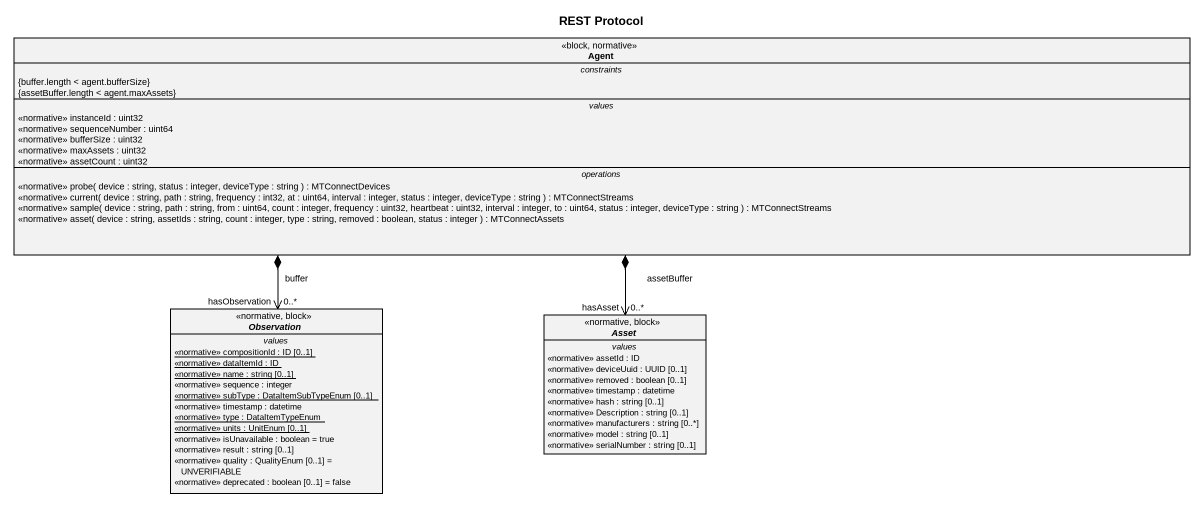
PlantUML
@startuml
title REST Protocol
hide circle
hide empty members
class "Agent" as Agent_ <<block, normative>> {
  -- constraints --
  {buffer.length < agent.bufferSize}
  {assetBuffer.length < agent.maxAssets}
  -- values --
  <<normative>> instanceId : uint32
  <<normative>> sequenceNumber : uint64
  <<normative>> bufferSize : uint32
  <<normative>> maxAssets : uint32
  <<normative>> assetCount : uint32
  -- operations --
  <<normative>> probe( device : string, status : integer, deviceType : string ) : MTConnectDevices
  <<normative>> current( device : string, path : string, frequency : int32, at : uint64, interval : integer, status : integer, deviceType : string ) : MTConnectStreams
  <<normative>> sample( device : string, path : string, from : uint64, count : integer, frequency : uint32, heartbeat : uint32, interval : integer, to : uint64, status : integer, deviceType : string ) : MTConnectStreams
  <<normative>> asset( device : string, assetIds : string, count : integer, type : string, removed : boolean, status : integer ) : MTConnectAssets
}
abstract class Observation <<normative, block>> {
  -- values --
  {static} <<normative>> compositionId : ID [0..1]
  {static} <<normative>> dataItemId : ID
  {static} <<normative>> name : string [0..1]
  <<normative>> sequence : integer
  {static} <<normative>> subType : DataItemSubTypeEnum [0..1]
  <<normative>> timestamp : datetime
  {static} <<normative>> type : DataItemTypeEnum
  {static} <<normative>> units : UnitEnum [0..1]
  <<normative>> isUnavailable : boolean = true
  <<normative>> result : string [0..1]
  <<normative>> quality : QualityEnum [0..1] = UNVERIFIABLE
  <<normative>> deprecated : boolean [0..1] = false
}
abstract class Asset <<normative, block>> {
  -- values --
  <<normative>> assetId : ID
  <<normative>> deviceUuid : UUID [0..1]
  <<normative>> removed : boolean [0..1]
  <<normative>> timestamp : datetime
  <<normative>> hash : string [0..1]
  <<normative>> Description : string [0..1]
  <<normative>> manufacturers : string [0..*]
  <<normative>> model : string [0..1]
  <<normative>> serialNumber : string [0..1]
}
Agent_ *--> "hasObservation\n0..*" Observation : buffer
Agent_ *--> "hasAsset\n0..*" Asset : assetBuffer
@enduml
